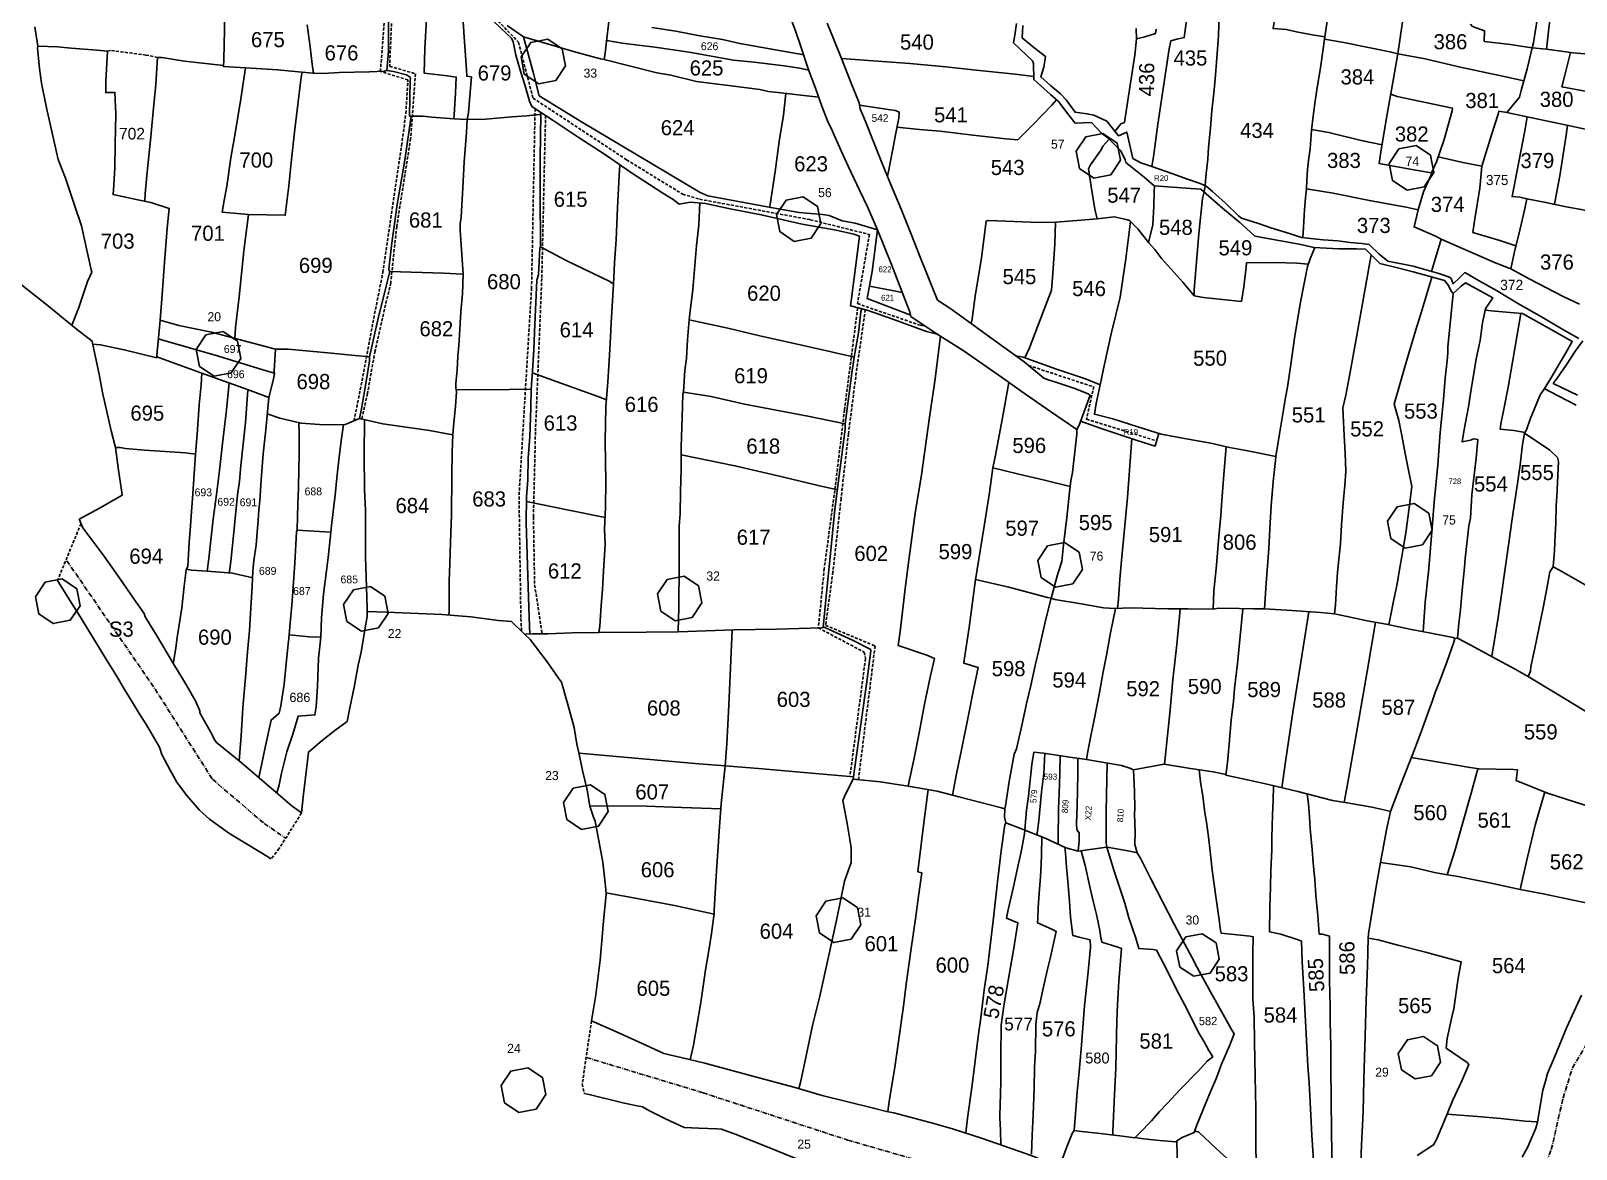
# Model space of a CAD drawing. Header units: millimetres. Extents: x -6521 to 1064, y -7 to 2171.
# Drawn here: x 419.5 to 674.5, y 136.4 to 320.9 of the extents above; entities that cross this region are included whole.
import ezdxf

# ---------------------------------------------------------------- set-up
doc = ezdxf.new("R2010")
doc.units = ezdxf.units.MM
for name, pattern in [('10b013', [61.087, 39.624, -9.906, 1.651, -9.906]), ('ACAD_ISO02W100', [15, 12, -3]), ('DASHED', [0.75, 0.5, -0.25])]:
    doc.linetypes.add(name, pattern=pattern)
for name, color, linetype in [('Image', 7, 'Continuous'), ('Line_River', 5, 'Continuous'), ('Line_Road', 250, 'ACAD_ISO02W100'), ('Sym_Traverse_Stone', 5, 'Continuous'), ('Text_Traverse_Stone_No', 1, 'Continuous')]:
    doc.layers.add(name, color=color, linetype=linetype)
doc.layers.add('Poly_Survey_Bndry', color=250, linetype='Continuous', lineweight=30)
doc.layers.add('Text_Survey_No', color=250, linetype='Continuous', lineweight=0)
doc.layers.add('Poly_Village_Bndry', color=7, linetype='Continuous', true_color=0x000000)
doc.styles.get("Standard").update_dxf_attribs({"font": 'Sakal_Marathi_N_Ship.TTF'})
picture_1 = doc.add_image_def('image1.jpg', size_in_pixel=(14525, 10936))

# ---------------------------------------------------------------- blocks, each defined once
blk = doc.blocks.new('Sym_Traverse_Stone')
at = {"layer": 'Sym_Traverse_Stone'}
blk.add_lwpolyline([(3.22, -0.65), (2.74, 1.82), (0.65, 3.22), (-1.82, 2.74), (-3.22, 0.65), (-2.74, -1.82), (-0.65, -3.22), (1.82, -2.74)], close=True, dxfattribs=at)

msp = doc.modelspace()

# ---------------------------------------------------------------- linework, layer by layer
at = {"layer": 'Line_River', "linetype": '10b013', "ltscale": 0.02}
for points in [[(425.39, 233.46), (439.95, 212.28), (449.41, 197.4), (457.97, 190.07), (461.48, 187.68)], [(511.15, 151.47), (530.39, 145.64), (554.27, 137.84), (575.72, 131.66), (585.35, 128.01), (588.69, 125.73), (604.07, 112.86), (616.57, 102.49), (623.47, 100.41), (631.21, 101.09), (637.4, 102.84), (640, 105.42), (652.28, 113.6), (659.16, 118.81), (662.73, 123.12), (668.15, 130.6), (670.37, 136.26), (672.31, 144.79), (673.85, 149.75), (676.28, 153.84)]]:
    msp.add_lwpolyline(points, dxfattribs=at)
at = {"layer": 'Line_Road', "color": 0, "linetype": 'DASHED'}
for points in [[(459.26, 380.64), (460.49, 377.79), (469.47, 368.51), (470.24, 367.88), (477.75, 351.43), (482.87, 340.9), (487.92, 333.12), (493.96, 325.24), (499.92, 319.04), (502.32, 309.81), (517.77, 299.62), (527.02, 293.95), (529.82, 293.12), (548.08, 289.73), (557.84, 287.3), (555.87, 275.89), (566.2, 272.31), (567.11, 272.14)], [(472.78, 256.53), (474.11, 263.16), (475.88, 272.71), (477.54, 281.02), (478.86, 289.97), (480.64, 302), (481.33, 307.26), (481.69, 312.8), (477.13, 314.21), (478.13, 326.7), (479.55, 344.28)], [(480.82, 342.13), (480.25, 338.95), (479.07, 324.38), (478.66, 315.05), (482.92, 313.82), (482.13, 303.12), (479.82, 288.6), (478.84, 279.33), (476.25, 268.08), (475, 261.04), (474.03, 256.83)], [(502.66, 308.09), (502.08, 278.49), (500.01, 244.06), (500.32, 223.92), (500.44, 221.78)], [(504.39, 306.94), (503.77, 280.05), (502.72, 254.69), (502.39, 240.67), (502.59, 229.47), (503.82, 221.4)], [(555.9, 275.2), (553.73, 258.38), (552.22, 245.79), (550.39, 232.19), (549.41, 222.37), (556.95, 218.38), (557.19, 217.3), (554.63, 197.85)], [(557.17, 274.89), (555.77, 265.27), (554.38, 254.41), (553.15, 243.71), (551.82, 231.61), (550.6, 222.79), (558.78, 219.39), (556.02, 197.31)], [(584.1, 265.68), (594.13, 262.37), (594.85, 262.22), (593.68, 256.81), (605.24, 253.23)]]:
    msp.add_lwpolyline(points, dxfattribs=at)
at = {"layer": 'Poly_Survey_Bndry'}
for points in [[(630.82, 357.6), (629.34, 349.23), (628.76, 345.73), (627.89, 341.08), (627.28, 337.17), (626.49, 332.84), (626.05, 330.42), (625.58, 327.93), (625.15, 325.43), (624.75, 322.98), (624.47, 321.28), (626.65, 321.13), (628.32, 320.72), (630.93, 320.26), (633.02, 319.92), (633.38, 322.49), (633.76, 324.31), (634.18, 326.51), (634.63, 328.93), (635.14, 331.31), (635.44, 333), (637.81, 333.03), (638.08, 333.09)], [(451.22, 330.61), (451.34, 329.36), (451.36, 324.87), (451.41, 321.09), (451.31, 316.18), (451.22, 315), (455.79, 314.77), (460.22, 314.48), (462.49, 314.24), (465.97, 313.91), (467.7, 313.84), (470.33, 314.02), (475.32, 314.15), (477.8, 314.23), (478.21, 314.34), (478.45, 317.56), (478.45, 321.22), (478.58, 325.27), (478.9, 329.79), (479.26, 334.11), (479.26, 334.69)], [(485.16, 335.78), (484.88, 333.02), (484.79, 327.03), (484.74, 322.86), (484.47, 318.01), (484.36, 313.89), (488.22, 313.49), (489.66, 313.26), (489.55, 310.61), (489.31, 307.02), (489.26, 306.38), (491.47, 306.27)], [(611.79, 335.49), (611.7, 333.85), (611.31, 331.03), (611.02, 328.9), (610.13, 322.21), (609.81, 319.78), (608.56, 319.54), (607.57, 319.24), (607.29, 317.93), (606.37, 311.69), (605.45, 305.51), (604.72, 300.09), (604.43, 298.53)], [(616.03, 334.99), (615.77, 328.37), (615.58, 323.69), (615.46, 320.09), (615.18, 316.44), (614.89, 312.94), (614.7, 310.59), (614.35, 307.76), (614.11, 304.89), (613.82, 301.63), (613.69, 299.71), (613.37, 296.88), (613.25, 295.35)], [(632.96, 319.53), (636.12, 318.96), (643.75, 317.44), (645.02, 317.11), (645.81, 322.39), (646.17, 324.5), (646.71, 327.95), (647.13, 330.15), (647.34, 331.27)], [(490.55, 328.1), (490.57, 325.84), (490.94, 319.86), (491.32, 314.5), (491.39, 313.42), (492.15, 313.29), (491.91, 310.14), (491.7, 307.39), (491.47, 306.27)], [(668.89, 327.07), (668.23, 323.79), (667.59, 320.03), (667.41, 318.93), (667.22, 318.11), (669.58, 317.88), (669.9, 320.85), (670.23, 323.53), (670.53, 325.72), (670.78, 327.78)], [(544.5, 323.96), (545.67, 320.76), (546.59, 318.18), (547.75, 314.65), (548.95, 311.45), (550.01, 308.46), (551.04, 305.78), (551.56, 304.73), (552.03, 303.71), (553.16, 301.1), (554.35, 298.58), (556.27, 294.52), (557.51, 291.87), (559.2, 288.05), (561.47, 282.34), (564.09, 275.61), (564.52, 274.51), (564.52, 274.51), (564.7, 273.78), (568.84, 270.95), (573.3, 268.14), (579.78, 263.61), (582.89, 261.45), (587.75, 258.06), (592.07, 255.1), (592.44, 255.8), (593.59, 258.94), (594.07, 260.19), (594.28, 260.77), (593.93, 260.97), (591.58, 261.91), (590.41, 262.33), (588.78, 262.84), (587.51, 263.26), (586.64, 263.6), (583.37, 266.27), (581.38, 267.7), (578.27, 269.98), (574.83, 272.46), (571.26, 275.02), (569.1, 276.47), (568.14, 278.74), (567.24, 280.99), (566.22, 283.56), (564.72, 287.33), (563.07, 291.5), (561.32, 295.68), (559.81, 299.31), (557.19, 305.96), (556.32, 308.02), (556.19, 308.61), (556.13, 309), (554.8, 312.28), (553.24, 316.34), (551.96, 319.47), (550.85, 322.18)], [(669.58, 317.88), (673.96, 317.3), (677.17, 316.99), (682.38, 316.42), (688.43, 315.83), (689.11, 315.7), (689.49, 317.27), (690.04, 319.92), (690.75, 322.31), (691.3, 324.98), (691.36, 325.39)], [(420.1, 321.57), (420.58, 318.38), (423.82, 318.27), (426.08, 318.05), (430.42, 317.69), (432.09, 317.55), (431.85, 312.56), (431.81, 310.71), (433.33, 310.74), (433.47, 307.23), (433.36, 302.14), (433.32, 298.32), (433.14, 295.47), (433.03, 293.87), (437.09, 293.03), (439.27, 292.56), (442.3, 291.61), (441.92, 288.36), (441.49, 282.66), (441.1, 277.37), (440.78, 273.16), (443.88, 272.28), (449.27, 271.17), (456.28, 269.32), (459.82, 268.39), (461.91, 268.36), (469.05, 267.69), (472.37, 267.36), (475.35, 267.1), (476.71, 273.19), (477.94, 278.13), (478.69, 281.18), (487.54, 280.91), (490.81, 280.77), (490.32, 287.98), (490.29, 289.07), (490.47, 290.18), (490.72, 294.98), (490.98, 299.28), (491.32, 304.12), (491.47, 306.27), (494.54, 306.3), (498.85, 306.72), (501.3, 306.87), (502.82, 307.05)], [(465.05, 321.9), (465.57, 318.27), (465.85, 315.4), (466.11, 313.91)], [(495.83, 322.44), (498.06, 320.35), (498.78, 319.7), (499.06, 319.11), (499.48, 316.87), (500.28, 314.24), (500.95, 312.01), (501.72, 309.32), (502.12, 308.44), (505.67, 306.08), (509.78, 303.33), (514.26, 300.46), (518.39, 297.56), (523.77, 294.12), (525.45, 293.06), (526.45, 292.32), (528.32, 292.65), (530.77, 292.41), (534.61, 291.58), (539.99, 290.54), (546.75, 289.02), (552.36, 288.02), (555.26, 287.33), (556.22, 287.01), (555.52, 281.84), (554.86, 276.71), (554.71, 275.5), (557.48, 274.81), (561.69, 273.31), (567.26, 271.31), (569.02, 270.84)], [(498.06, 321.76), (500.77, 319.93), (502.35, 314.08), (503.36, 310.19), (510.35, 305.91), (519.57, 300.37), (529.91, 294.23), (531.19, 293.7), (541.56, 291.74), (546.25, 290.95), (550.11, 290.58), (551.17, 290.42), (553.32, 289.57), (555.51, 289.16), (559.2, 288.05), (558.29, 281.19), (557.45, 276.74), (561.94, 275.03), (564.65, 274)], [(514.9, 322.91), (514.41, 318.73), (514.21, 317.22), (514.09, 316.19), (522.76, 313.98), (525.09, 313.6), (529.31, 312.55), (535.47, 311.77), (539.77, 311.22), (541.2, 310.89), (544.2, 310.54), (546.51, 310.28), (549.48, 309.95)], [(521.91, 321.43), (525.89, 320.85), (529.84, 320.09), (533.58, 319.46), (536.44, 318.81), (543.25, 317.6), (546.09, 317.11), (547, 316.94)], [(582.09, 322.14), (581.84, 320.2), (581.63, 318.91), (583.77, 316.9), (584.75, 315.93), (584.91, 315.52), (584.98, 312.85), (587.72, 310.42), (589.04, 309.24), (590.76, 306.98), (591.79, 305.64), (594.49, 305.75), (596.16, 303.99), (597.17, 303.22), (599.33, 301.09), (600.03, 299.6), (600.17, 299.19), (603.19, 296.77), (604.83, 295.3), (610.87, 294.9), (612.52, 294.8), (616.12, 291.65), (618.95, 289.25), (620.08, 288.29), (621.43, 287.02), (625.41, 286.3), (628.78, 285.72), (631.17, 285.14), (635.29, 284.91), (638.2, 284.9), (639.73, 284.87), (641.3, 283.26), (642.07, 282.51), (645.2, 281.73), (647.59, 281.11), (650.15, 280.39), (652.75, 279.71), (653.38, 278.88), (653.86, 277.94), (654.15, 277.54), (655.52, 278.79), (656.19, 279.29), (659.73, 277.38), (660.73, 276.83), (659.59, 275.13), (659.43, 274.82), (659.03, 272.71), (658.63, 269.82), (657.98, 266.76), (657.56, 264.35), (657.17, 261.79), (656.69, 258.87), (656.16, 256), (655.81, 254.13), (655.64, 253.06), (657.02, 253.35), (657.6, 253.57), (658.23, 253.46), (657.98, 250.39), (657.25, 244.35), (657.06, 240.47), (656.74, 239.2), (656.17, 233.8), (656.02, 232.35), (655.88, 230.8), (655.61, 227.97), (655.4, 225.35), (655.12, 223.13), (654.91, 220.67), (657.11, 219.52), (660.73, 217.54), (664.42, 215.53), (666.73, 214.23), (671.31, 211.48), (676.89, 208.09)], [(583.13, 321.78), (583.03, 319.75), (585, 318.16), (586.88, 316.68), (586.61, 314.89), (586.12, 313.31), (587.74, 311.87), (589.37, 310.48), (590.31, 309.49), (591.79, 307.48), (593.73, 307.22), (594.88, 306.96), (596.22, 306.38), (597.02, 306), (598.93, 303.6), (600.32, 304.19), (600.93, 301.54), (601.3, 299.85), (602.64, 299.13), (604.43, 298.53), (607.76, 297.37), (610.35, 296.44), (612.41, 295.7), (613.39, 295.29), (614.45, 294.39), (616.6, 292.44), (618.77, 290.39), (619.23, 289.96), (622.07, 289.1), (624.1, 288.39), (627.33, 287.39), (629.16, 286.82), (630.65, 286.65), (632.71, 286.42), (635.15, 286.24), (637.19, 285.98), (639.13, 285.81), (640.34, 285.65), (641.92, 284.08), (643.41, 282.89), (647.56, 282.08), (650.29, 281.29), (651.79, 280.86), (653.55, 280.23), (653.84, 280.02), (654.16, 279.17), (655.2, 280.14), (656.11, 281.02), (658.45, 279.62), (661.3, 278.06), (664.98, 275.84), (668.76, 273.72), (672.26, 271.64), (674.93, 270.12)], [(657.06, 322.02), (657.39, 321.64), (659.36, 320.88), (659.3, 319.15), (663.62, 318.63), (665.36, 318.35), (667.22, 318.11), (666.38, 314.65), (665.41, 311.03), (665.1, 309.93), (663.04, 307.44), (668.2, 306.35), (672.91, 305.35), (676.71, 304.52)], [(500.77, 319.93), (509.4, 317.38), (513.45, 316.31), (514.09, 316.19)], [(514.48, 319.29), (517.04, 318.87), (522.45, 318.21), (528.07, 317.4), (535.4, 316.09), (538.83, 315.72), (543.79, 315.14), (546.31, 314.72), (547.83, 314.44)], [(601.94, 319.58), (601.62, 316.87), (600.74, 311.21), (600.06, 306.57), (599.92, 305.78), (599.35, 305.56), (598.36, 304.31)], [(605.15, 321.16), (605.04, 320.45), (603.28, 319.93), (601.94, 319.58), (601.87, 321.29)], [(633.02, 319.92), (632.32, 315.18), (631.66, 311.19), (631.35, 308.9), (631.07, 306.82), (630.77, 304.52), (630.55, 301.44), (630.3, 299.51), (630.15, 298.01), (630.04, 296.28), (629.97, 294.84), (629.79, 293.32), (629.64, 291.4), (629.46, 288.43), (629.36, 286.8)], [(420.58, 318.38), (420.55, 318.04), (420.89, 314.67), (421.2, 312.26), (422.04, 308.2), (423.66, 300.87), (423.95, 299.69), (425.16, 296.58), (426.61, 292.28), (427.78, 288.71), (427.78, 288.71), (429.43, 281.47), (429.5, 281.09), (428.8, 279.56), (427.39, 275.26), (426.2, 272.31)], [(451.24, 315.19), (444.79, 315.92), (441.08, 316.48), (440.35, 316.51), (440.05, 312.01), (439.7, 308.19), (439.26, 303.4), (438.61, 297.01), (438.3, 293.99), (438.27, 292.78)], [(553.24, 316.34), (558.48, 315.97), (564.52, 315.51), (570.47, 314.94), (575.44, 314.43), (581.91, 313.76), (584.96, 313.39)], [(645.02, 317.11), (644.16, 312.11), (643.3, 307.16), (642.26, 300.96), (641.94, 298.99), (647.68, 297.96), (650.61, 297.45), (651.44, 299.31), (652.69, 302.96), (654.02, 307.68), (654.09, 308.12), (650.66, 308.86), (644.91, 310.08), (643.87, 310.43)], [(645.02, 317.11), (649.53, 316.3), (655.09, 314.95), (662.62, 313.36), (665.85, 312.66)], [(673.55, 317.35), (672.63, 313.6), (672.1, 311.67), (676.23, 310.91), (678.83, 310.25), (678.92, 310.21), (678.56, 308.05), (678.06, 305.35), (677.86, 304.3)], [(454.9, 314.82), (454.1, 309.69), (453.21, 304.31), (452.46, 299.96), (451.77, 295.28), (451.33, 292.91), (451.02, 291), (455.36, 290.62), (461.44, 290.47), (462, 295.31), (462.41, 299.19), (463.03, 304.7), (464.08, 313.27), (464.23, 314.08)], [(489.26, 306.38), (485.61, 306.66), (484.12, 306.81), (481.96, 306.83), (482.04, 312.65), (482.12, 313.2), (481.45, 313.66), (479.28, 314.18), (478.21, 314.34)], [(544.02, 310.56), (543.65, 306.98), (542.96, 302.62), (542.27, 297.7), (541.44, 292.22), (541.35, 291.78)], [(556.19, 308.61), (560.94, 307.93), (562.16, 307.74), (562.75, 307.46), (562.69, 306.51), (562.14, 303.73), (561.57, 300.84), (561.03, 297.95), (560.81, 296.91)], [(562.39, 304.99), (566.08, 304.61), (569.52, 304.32), (574.91, 303.67), (580.34, 303.1), (582.35, 302.93), (584.87, 305.44), (587.96, 308.62), (588.74, 309.5)], [(482.21, 306.83), (481.18, 299.58), (479.91, 292.24), (478.95, 285.48), (478.56, 282.09), (478.54, 281.45), (478.69, 281.18)], [(502.82, 307.05), (503.62, 307.07), (503.56, 307.48)], [(503.62, 307.07), (503.5, 299.95), (503.5, 294.52), (503.5, 292.36), (503.56, 286.98), (503.53, 285.24), (507.77, 283), (515.02, 279.53), (515.58, 279.1), (515.79, 282.56), (516.02, 286.47), (516.24, 291.71), (516.53, 296.98), (516.64, 298.79)], [(651.72, 300.12), (655.75, 299.2), (658.93, 298.56), (660.5, 303.76), (661.62, 307.15), (661.72, 307.65), (663.04, 307.44)], [(666.41, 306.73), (666, 304.39), (666, 304.39), (665, 299.31), (663.9, 293.56), (665.17, 293.46), (666.35, 293.2)], [(630.78, 304.6), (633.63, 304.1), (639.01, 302.82), (642.45, 302.1)], [(673.07, 305.32), (672.84, 303.67), (672.33, 300.48), (671.77, 296.97), (671.03, 292.9), (670.89, 292.28)], [(597.38, 303.01), (596.38, 301.87), (596.07, 301.28), (594.34, 298.78), (594, 298.12), (594.45, 295.21), (595.04, 291.47), (595.45, 289.85), (597.81, 290.16), (598.25, 290.23), (600.22, 289.78), (600.76, 289.61), (600.94, 289.44)], [(658.93, 298.56), (658.58, 294.93), (657.74, 289.85), (657.43, 287.64), (661.86, 286.28), (664.54, 285.41)], [(629.97, 294.84), (634.37, 294.09), (640.64, 292.83), (646.4, 291.8), (648.41, 291.37), (649.26, 294.32), (650.53, 297.15), (650.61, 297.45)], [(581.98, 267.27), (583.22, 267.04), (588.74, 265.08), (593.51, 263.49), (595.93, 262.47), (596.64, 265.89), (597.76, 270.91), (599.21, 276.97), (600.17, 283.28), (600.94, 289.44), (602.12, 288.25), (603.89, 285.96), (604.61, 288.86), (604.78, 291.95), (604.82, 294.41), (604.88, 295.3)], [(613.07, 294.32), (612.81, 293.22), (612.23, 287.4), (611.45, 278.21), (611.44, 277.16), (609.56, 279.41), (606.12, 283.29), (604.92, 284.81), (603.89, 285.96)], [(529.86, 292.5), (529.66, 288.91), (529.3, 285.46), (529.02, 282.18), (528.67, 278.22), (528.18, 274.22), (528.11, 273.2), (534.47, 271.83), (539.95, 270.54), (544.7, 269.48), (550.8, 268.12), (554.87, 267.17), (555.34, 267.07), (556.06, 271.06), (556.44, 274.53), (556.56, 275.04)], [(648.41, 291.37), (647.73, 288.55), (651.17, 287.07), (652.22, 286.5), (651.09, 282.86), (650.62, 281.2)], [(675.01, 275.81), (672.32, 277.07), (666.85, 279.94), (663.68, 281.64), (664.36, 284.71), (665.01, 287.27), (665.97, 291.33), (666.35, 293.2), (669.48, 292.6), (672.8, 291.86), (675.29, 291.4), (677.9, 290.86), (678.62, 290.69)], [(455.36, 290.62), (454.6, 284.59), (453.83, 277), (453.24, 271.96), (453.12, 270.15)], [(588.57, 289.28), (584.42, 289.35), (580.33, 289.48), (577.38, 289.6), (577.12, 289.5), (576.33, 283.42), (575.3, 277.09), (574.82, 273.35), (574.63, 272.6)], [(595.45, 289.85), (592.76, 289.64), (589.31, 289.37), (588.57, 289.31), (588.45, 285.67), (588.12, 280.9), (587.9, 278.13), (586.03, 273.23), (584.27, 268.61), (583.5, 266.94)], [(652.22, 286.5), (660.98, 282.69), (663.68, 281.64)], [(489.63, 261.67), (498.44, 261.69), (502.04, 261.75), (502.25, 264.74), (502.46, 268.3), (502.62, 272.48), (502.81, 276.06), (502.97, 279.78), (503.24, 280.62), (503.47, 285.01), (503.53, 285.24)], [(595.93, 262.47), (595.28, 259.41), (594.98, 257.63), (598.03, 256.89), (602.16, 255.53), (605.96, 254.36), (610.47, 253.52), (614.16, 252.86), (617.27, 252.13), (620.27, 251.57), (624.91, 250.64), (625.52, 254.4), (626.19, 258.35), (626.51, 260.39), (626.82, 262.12), (627.43, 266.22), (628.07, 270.59), (628.99, 276.1), (630.16, 281.99), (630.59, 283.27), (631.25, 284.88), (631.32, 285.13)], [(640.66, 283.91), (639.31, 276.51), (638.22, 270.37), (637.07, 263.94), (636.44, 260.8), (635.99, 258.68), (636.1, 256.31), (636.17, 254.14), (636.34, 251.19), (636.44, 248.25), (636.28, 245.85), (636.03, 243.03), (635.77, 239.36), (635.56, 236.24), (635.32, 233.67), (635.1, 231.56), (634.92, 229.15), (634.75, 226.19), (634.6, 224.67), (632.29, 224.89), (627.53, 225.23), (623.03, 225.53), (623.29, 229.74), (623.78, 235.47), (623.98, 239.68), (624.15, 242.52), (624.45, 246.55), (624.87, 250), (624.91, 250.64)], [(490.81, 280.77), (490.66, 277.52), (490.41, 274.51), (490.21, 270.75), (490.09, 268.96), (489.91, 267.22), (489.79, 264.89), (489.61, 262.75), (489.57, 262.02), (489.69, 261.32), (489.54, 258.92), (489.19, 255.65), (489.07, 254.21)], [(611.44, 277.16), (612.99, 276.89), (618.72, 276.29), (619.22, 276.25), (619.61, 278.64), (620.02, 281.91), (620.09, 282.61), (624.8, 282.66), (628.4, 282.54), (630.29, 282.37)], [(515.58, 279.1), (515.22, 272.74), (515.11, 270.35), (514.87, 266.42), (514.66, 262.95), (514.34, 258.86), (514.23, 253.2), (514.34, 246.54), (514.3, 242.25), (514.12, 238.67), (514.23, 236.15), (514.02, 232.66), (513.78, 228.74), (513.58, 226.08), (513.36, 222.64), (513.19, 221.62), (508.77, 221.57), (504.78, 221.4), (502.3, 221.4), (500.91, 221.34)], [(557.83, 278.77), (561.85, 278.02), (563.27, 277.72)], [(650.64, 280.26), (649.88, 277.64), (649.04, 274.89), (648.22, 272.29), (647.21, 268.83), (646.11, 265.09), (644.87, 260.85), (644.42, 259.29), (645.19, 256.58), (645.68, 254.1), (646.27, 251.13), (646.87, 248.1), (647.36, 245.69), (646.86, 241.78), (646.43, 238.44), (645.81, 234.75), (645.33, 232.03), (644.93, 229.66), (644.32, 226.78), (643.84, 224.27), (643.55, 222.91)], [(654.15, 277.54), (653.91, 274.78), (653.31, 268.7), (653.27, 267.75), (653.19, 266.48), (652.87, 263.6), (652.59, 260.08), (652.05, 254.63), (651.63, 249.29), (651.03, 243.1), (650.58, 237.52), (650.09, 231.6), (649.58, 226.63), (649.23, 221.73)], [(440.78, 273.16), (440.44, 269.71), (440.22, 267.31), (440.25, 266.96), (435.07, 268.22), (430.96, 269.09), (429.64, 269.22)], [(528.11, 273.2), (527.81, 269.93), (527.63, 266.84), (527.39, 264.89), (527.13, 261.27), (531.7, 260.54), (537.23, 259.3), (547.68, 257.31), (553.85, 256.05), (554.93, 264.42), (555.34, 267.07)], [(659.43, 274.82), (661.04, 274.62), (664.23, 274.36), (665.63, 274.24), (670.26, 271.69), (673.56, 269.81), (673.83, 269.64), (672.76, 267.79), (671.75, 266.03), (670.43, 263.75), (669.17, 261.79), (668.54, 260.83), (667.54, 258.39), (666.89, 256.82), (666.26, 255.04), (665.97, 254.51), (670.15, 251.71), (671.39, 250.47), (671.56, 249.82), (671.29, 244.04), (671.19, 242.57), (671.11, 239.6), (671.02, 237.77), (670.88, 235.16), (670.69, 232.43), (671.74, 231.92), (675.95, 229.48)], [(665.36, 274.26), (665.04, 272.35), (664.01, 266.55), (663.27, 262.12), (662.54, 258.46), (662.05, 256.05), (661.93, 255.19), (664.2, 254.92), (666.04, 254.63)], [(569.55, 270.5), (568.62, 263.08), (567.75, 257.12), (566.41, 247.64), (565.41, 241.3), (564.37, 233.53), (563.8, 229.32), (562.91, 221.77), (562.58, 219.48), (567.33, 217.87), (568.56, 217.29), (567.84, 214.22), (566.89, 209.49), (566.12, 205.33), (565.2, 200.89), (564.22, 196.33), (564.21, 196.24), (561.38, 196.68), (559.62, 196.99), (557.41, 197.18), (555.13, 197.4), (555.68, 201.35), (556.46, 206.88), (557.33, 213.07), (558.07, 218.58), (558.08, 218.79), (555.02, 220.37), (551.21, 222.1), (550.22, 222.55)], [(440.24, 267.13), (447.52, 264.46), (455.2, 261.7), (458.7, 260.4), (459.42, 263.2), (459.65, 264.32), (459.62, 264.74), (459.82, 268.39)], [(440.48, 270.07), (450.4, 267.2), (457.72, 264.96), (459.65, 264.41)], [(675.55, 269.76), (674.38, 268.09), (672.84, 265.75), (671.33, 263.6), (670.7, 262.72), (674.69, 260.77)], [(458.46, 257.67), (460.53, 256.96), (464.04, 256.14), (467.09, 255.94), (469.44, 255.9), (471.31, 255.92), (473.68, 256.91), (473.99, 258.53), (474.82, 263.36), (475.31, 266.44), (475.35, 267.1)], [(447.64, 264.42), (447.56, 262.49), (447.24, 259.2), (446.88, 254.26), (446.64, 251.04), (444.96, 251.26), (438.21, 251.71), (435.09, 252), (434.18, 252.13), (433.41, 252.14)], [(452.17, 262.79), (451.74, 258.35), (451.1, 252.78), (450.6, 248.34), (450.06, 244.41), (449.56, 240.31), (449.22, 237.33), (448.82, 233.82), (448.55, 231.71), (445.97, 231.91), (445.15, 232.07)], [(580.87, 262.85), (579.82, 257.01), (578.61, 250.61), (578.21, 248.8), (582.49, 247.73), (586.75, 246.73), (590.99, 245.69)], [(455.28, 261.67), (454.85, 256.19), (454.48, 252.7), (454.11, 249.16), (453.86, 246.56), (453.55, 244.33), (453.09, 239.87), (452.9, 237.59), (452.43, 233.33), (452.24, 231.71), (452.22, 231.42)], [(458.7, 260.4), (458.23, 255.06), (457.8, 251.12), (457.48, 246.8), (457.25, 243.36), (457.09, 241.88), (456.97, 240.09), (456.8, 238.17), (456.62, 236.04), (456.27, 233.48), (456.11, 231.7), (456, 229.27), (455.74, 225.64), (455.51, 221.93), (455.2, 218.4), (454.95, 214.82), (454.45, 209.15), (454.18, 204.54), (453.83, 200.43)], [(502.04, 261.75), (501.96, 258.7), (501.78, 253.88), (501.54, 250.43), (501.44, 246.78), (501.27, 243.98), (501.18, 239.71)], [(527.13, 261.27), (527.05, 260.94), (526.95, 257.08), (526.76, 252.26), (526.76, 248.64), (526.65, 244.8), (526.6, 241.27), (526.43, 239.17), (526.43, 236.55), (526.42, 232.95), (526.39, 225.64), (526.26, 221.92), (526.25, 221.72), (532.36, 221.92), (535.51, 222.07), (542.51, 222.17), (549.95, 222.38), (550.21, 222.41), (550.75, 228.14), (551.38, 234.08), (552.14, 241.9), (552.87, 247.52), (553.27, 250.94), (553.85, 255.14), (553.85, 256.05)], [(669.21, 261.86), (671.52, 260.67), (674.49, 259.15)], [(463.67, 256.23), (463.73, 254.64), (463.73, 250.8), (463.68, 248.73), (463.6, 245.43), (463.5, 242.8), (463.41, 238.58), (463.27, 238.2), (463.03, 233.03), (462.73, 229.1), (462.5, 226.11), (462.21, 222.54), (462.1, 221.21), (465.44, 220.92), (467.3, 220.82), (467.44, 224.01), (467.72, 227.92), (468.24, 231.77), (468.5, 234), (468.83, 237.07), (469.08, 239.28), (469.66, 244.27), (469.97, 247.14), (470.34, 250.59), (470.72, 253.61), (471.05, 255.92)], [(473.68, 256.91), (477.52, 256.03), (485.26, 254.94), (489.07, 254.21), (488.96, 251.43), (488.9, 247.4), (488.86, 241.03), (488.72, 236.46), (488.61, 232.94), (488.5, 230.16), (488.46, 225.17), (488.41, 224.49)], [(474.49, 256.72), (474.43, 250.93), (474.53, 245.21), (474.66, 241.76), (474.68, 237.27), (474.68, 234.05), (474.83, 229.13), (474.88, 227.33), (474.95, 225.7), (474.95, 225.1)], [(616.7, 252.27), (616.34, 247.68), (616.01, 243.37), (615.81, 240.93), (615.49, 237.43), (615.13, 232.72), (614.69, 228.41), (614.59, 225.46), (610.47, 225.51), (607.1, 225.53), (600.89, 225.7), (598.34, 225.56), (596.49, 225.69), (592.76, 226.33), (588.42, 227.03), (587.81, 227.25), (588.89, 231.12), (589.61, 233.32), (589.89, 236.1), (590.4, 240.6), (590.88, 244.76), (591.1, 246.62), (591.33, 248.04), (591.95, 253.41), (592.05, 254.35), (592.07, 255.1)], [(592.68, 256.46), (596.06, 255.27), (602, 253.31), (604.97, 252.36), (605.35, 253.57), (605.62, 254.46)], [(601.12, 253.6), (600.45, 243.9), (599.44, 233.5), (599.18, 230.4), (598.93, 227.11), (598.77, 225.59)], [(665.97, 254.51), (665.64, 252.61), (665.22, 249.27), (664.77, 246.19), (664.33, 243.26), (663.91, 240.34), (663.36, 236.4), (662.83, 232.58), (662.1, 227.49), (661.62, 224.1), (660.68, 218.36), (660.57, 217.63)], [(446.64, 251.04), (446.42, 247.81), (446.12, 243.7), (445.96, 241.58), (445.79, 239.19), (445.58, 236.45), (445.34, 232.54), (445.09, 231.91), (444.76, 229.24), (444.34, 225.67), (443.91, 222.87), (443.6, 220.8), (443.37, 219.07), (443.03, 217.02), (442.93, 216.5)], [(526.76, 250.92), (535.65, 249.13), (543.23, 247.36), (549.36, 245.86), (552.57, 245.18)], [(578.21, 248.8), (577.67, 244.69), (576.85, 239.49), (576.12, 235.09), (575.42, 230.63), (575.37, 230.36), (580.86, 229.07), (587.25, 227.41), (587.81, 227.25), (586.89, 223.57), (585.81, 218.67), (585.17, 216.16), (584.46, 212.86), (583.84, 210.11), (582.88, 205.74), (582.13, 202.39), (581.71, 201.54), (580.88, 197.04), (580.3, 193.02), (580.19, 192.49)], [(427.43, 240.31), (428.04, 238.9), (431.49, 234.27), (434.15, 230.54), (436.45, 227.14), (438.15, 224.73), (438.31, 224.18), (440.18, 221.16), (442.97, 216.43), (443.93, 214.87), (444.49, 213.99), (445.95, 211.46), (445.96, 211.43), (446.61, 210.33), (447.32, 208.7), (447.36, 208.35), (449.33, 204.81), (449.69, 204.02), (450.1, 203.44), (453.83, 200.43), (455.63, 198.9), (462.6, 192.97), (464.13, 191.82)], [(463.38, 238.48), (468.96, 238.17)], [(670.69, 232.43), (670.13, 231.62), (669.69, 229.12), (669.02, 225.7), (668.45, 222.76), (667.59, 218.73), (667.02, 215.97), (666.92, 215.25), (666.58, 214.32)], [(448.55, 231.71), (452.74, 231.38), (456.06, 230.64)], [(575.37, 230.36), (574.29, 222.42), (573.45, 217.05), (573.41, 216.55), (575.77, 215.82), (575.03, 212.16), (574.15, 207.7), (573.07, 202.54), (572.22, 198.29), (571.53, 194.78)], [(598.45, 225.57), (597.64, 221.53), (596.94, 217.89), (596.44, 215.12), (595.82, 211.7), (594.94, 207.22), (594.36, 204.53), (593.89, 201.97), (593.64, 200.66), (590.94, 201.06), (586.57, 201.67), (584.96, 201.85), (584.65, 199.85), (584.44, 197.73), (584.07, 194.6), (583.77, 192.29), (583.46, 189.1), (583.46, 188.98), (586.83, 187.68), (590.25, 186.08), (592.29, 185.5), (596.58, 186.1), (597.07, 186.18), (600.81, 185.52), (602.03, 185.24), (601.64, 186.62), (601.69, 188.58), (601.64, 190.21), (601.6, 191.65), (601.66, 192.6), (601.58, 195.38), (601.43, 198.96), (606.44, 199.89), (606.52, 199.9), (607.12, 205.67), (607.46, 208.87), (607.93, 213.77), (608.56, 219.64), (608.99, 224.24), (609.11, 225.52)], [(614.59, 225.46), (615.47, 225.61), (618.88, 225.55), (621.24, 225.5), (623.03, 225.53)], [(619.45, 225.54), (619, 221.03), (618.58, 216.47), (618.11, 212.35), (617.9, 210.23), (617.55, 207.19), (617.24, 203.82), (616.91, 200.18), (616.67, 198.06), (620.25, 197.28), (623.69, 196.51)], [(630.35, 225.03), (629.28, 218.08), (627.71, 208.45), (626.52, 200.26), (625.9, 195.98)], [(634.6, 224.67), (636.7, 224.27), (640.01, 223.56), (643.13, 223), (647.31, 222.1), (649.36, 221.71), (654.17, 220.76), (654.46, 220.61)], [(535.2, 222.05), (534.95, 217.05), (534.63, 209.64), (534.3, 203.21), (534.01, 199.58), (540.2, 199.13), (545.73, 198.62), (550.83, 198.19), (554.63, 197.85), (555.18, 197.78)], [(641.37, 223.32), (639.98, 215.19), (638.43, 206.33), (636.77, 196.84), (636.19, 193.56)], [(462.1, 221.21), (461.67, 217.59), (461.27, 213.09), (460.73, 209.52), (460.41, 208.32), (459.09, 207.16), (458.18, 202.92), (457.5, 199.71), (457.1, 197.66)], [(467.3, 220.82), (466.91, 217.39), (466.76, 212.68), (466.55, 209.33), (466.34, 208.01), (463.58, 207.82), (462.69, 204.85), (461.72, 201.94), (460.82, 198.37), (460.43, 196.45), (460.03, 195.16)], [(623.69, 196.51), (628.54, 195.35), (634.28, 193.89), (636.67, 193.47), (640.78, 192.8), (642.71, 192.34), (643.85, 192.06), (645.47, 196.39), (647, 200.32), (647.79, 202.31), (648.9, 205.2), (649.87, 207.97), (650.75, 210.39), (651.23, 211.69), (651.98, 213.64), (653.19, 216.88), (654.29, 220.01), (654.46, 220.61), (654.91, 220.67)], [(509.92, 201.67), (519.81, 200.84), (529.71, 199.92), (534.01, 199.58), (533.4, 193.34), (533.1, 189.59), (532.57, 181.39), (532.21, 175.77), (532.23, 175.15), (525.65, 176.57), (519.77, 177.67), (516.8, 178.18), (514.36, 178.65)], [(586.81, 201.63), (586.6, 198.32), (586.22, 195.27), (585.78, 190.6), (585.56, 188.83), (585.49, 188.2)], [(589.3, 201.29), (589.26, 198.41), (589.16, 195), (589.07, 192.55), (589.04, 191.49), (589.01, 188.4), (589.01, 187.13), (588.99, 186.67)], [(597.05, 200.06), (596.89, 192.09), (596.93, 186.84), (597.04, 186.17), (598.21, 182.23), (599.97, 176.96), (600.66, 174.52), (601.8, 171.17), (602.3, 169.44), (604.65, 169.28), (605.23, 169.18), (606.34, 167.11), (607.48, 164.84), (608.62, 162.48), (609.84, 160.2), (610.97, 157.94), (612.17, 155.6), (613.08, 154.04), (613.86, 152.61), (614.5, 151.58), (613.58, 150.84), (612.17, 149.28), (609.06, 146.14), (607.04, 143.94), (605.69, 142.55), (604.39, 141.02), (602.42, 138.97), (601.66, 138.22), (599.16, 138.53), (597.75, 138.73), (595.46, 138.96), (592.85, 139.26), (591.65, 139.42), (591.92, 142.88), (592.15, 145.8), (592.44, 149.11), (592.79, 152.82), (593.33, 159.99), (593.96, 165.61), (594.34, 169.68), (594.25, 170.88), (592.44, 171.35), (591.42, 171.6), (591.04, 174.62), (590.87, 177.29), (590.58, 180.52), (590.39, 182.88), (590.2, 185.2), (590.07, 186.17)], [(592.26, 200.86), (592.25, 198.29), (592.2, 195.6), (592.11, 192.92), (592.02, 190.16), (592.08, 189.05), (592.45, 188.56), (592.45, 187.24), (592.29, 185.5)], [(593.64, 200.66), (599.46, 199.64), (600.79, 199.24), (601.43, 198.96)], [(606.48, 199.9), (610.82, 199.16), (614.59, 198.64), (616.69, 198.19)], [(612.26, 198.96), (612.5, 196.97), (612.86, 194.6), (613.19, 191.83), (613.46, 190.33), (613.79, 187.9), (614.1, 185.48), (614.42, 182.41), (615.08, 177.68), (615.57, 174.21), (615.8, 172.41), (615.88, 171.99), (620.68, 171.47), (621.15, 171.4), (621.1, 168.62), (621.1, 163.82), (621.14, 161.08), (621.31, 158.15), (621.37, 154.02), (621.51, 148.34), (621.59, 143.07), (621.62, 137.24), (621.68, 133.74), (621.54, 133.02)], [(643.85, 192.06), (643.18, 189.06), (642.17, 183.63), (647.17, 182.91), (651.1, 182.01), (653.21, 181.6), (654.47, 185.56), (655.75, 190.26), (657.17, 195.12), (658.27, 199.12)], [(647.25, 200.97), (649.9, 200.53), (656.97, 199.31), (658.44, 199.1), (664.12, 199.02), (664.79, 198.94), (664.57, 197.18), (669.77, 195.12), (678.81, 192.2), (684.68, 190.17), (692.38, 187.67), (694.34, 186.97), (695.54, 189.2), (695.55, 192.23), (695.53, 195.81), (695.5, 196.45)], [(555.13, 197.4), (553.89, 194.92), (553.46, 193.87), (554.19, 190.09), (554.62, 187.44), (554.85, 186.07), (554.82, 183.63), (553.75, 180.57), (552.54, 174.65), (551.2, 168.57), (549.61, 161.38), (548.46, 156.77), (547.38, 151.74), (546.44, 147.37), (546.21, 146.34)], [(567.51, 195.69), (566.8, 190.17), (565.89, 182.59), (565.83, 182.09), (566.47, 181.97), (565.96, 178.08), (565.46, 174.34), (564.73, 169.46), (563.93, 163.56), (563.45, 159.93), (562.62, 154.13), (561.97, 149.51), (561.16, 144.57), (560.86, 142.53)], [(564.21, 196.24), (569.01, 195.44), (572.61, 194.49), (579.61, 192.66), (580.19, 192.49), (580.12, 191.15), (580.36, 190.18), (582.92, 189.18), (583.46, 188.98), (583.44, 188.38), (582.86, 185.41), (582.34, 183.01), (581.71, 180.13), (580.76, 175.85), (580.45, 174.47), (582.31, 173.71), (581.64, 169.16), (580.73, 164.16), (580.04, 159.99), (579.56, 156.8), (579.55, 151.77), (579.55, 147.94), (579.48, 145.06), (579.43, 144.04), (579.37, 141.52), (579.49, 139.47), (579.5, 137.08)], [(624.54, 196.31), (624.49, 193.91), (624.35, 191.5), (624.24, 187.77), (624.25, 185.75), (624.11, 182.29), (624.05, 179.62), (623.94, 176.22), (623.87, 172.2), (625.72, 171.8), (628.61, 170.87), (629.12, 170.68), (629.26, 167.27), (629.55, 162.69), (629.93, 155.39), (630.21, 150.05), (630.4, 147.28), (630.62, 143), (630.84, 138.67), (631.09, 135.27), (631.11, 134.2), (631.05, 133.46)], [(630.1, 194.95), (630.29, 193.31), (630.46, 191.21), (630.58, 189.19), (630.88, 185.79), (631.08, 183.57), (631.36, 180.79), (631.49, 178.28), (631.83, 174.89), (632.08, 171.83), (632.61, 171.81), (633.74, 171.51), (633.74, 171.51), (633.75, 164.2), (633.88, 160.02), (633.85, 157.34), (633.97, 153.27), (633.97, 149.9), (634.04, 144.53), (634.11, 139.32), (634.16, 135.79), (634.17, 134)], [(669.33, 195.3), (667.73, 189.81), (666.46, 184.55), (665.44, 180.17), (665.24, 179.21), (660.15, 180.28), (654.67, 181.39), (653.21, 181.6)], [(511.71, 193.02), (521.07, 192.95), (526.88, 192.73), (533.33, 192.48)], [(665.24, 179.21), (669.01, 178.46), (675.28, 177.18), (677.3, 176.76), (678.53, 181.87), (679.91, 187.25), (680.71, 190.31), (681.09, 191.41)], [(580.36, 190.18), (580.16, 189.84), (579.56, 185.56), (579, 180.45), (578.33, 174.52), (577.4, 166.63), (576.79, 162.66), (576.25, 158.04), (575.79, 154.91), (574.82, 146.9), (574.03, 141.46), (573.77, 139.01)], [(586.32, 187.88), (586.25, 184.96), (586.2, 183.35), (586.05, 181.26), (585.93, 179.26), (585.71, 176.25), (585.62, 174.36), (585.6, 173.68), (587.92, 172.65), (588.67, 172.29), (588.24, 170.28), (587.67, 167.82), (587.25, 166.03), (586.74, 163.82), (586.36, 162.15), (586.03, 160.56), (585.52, 158.88), (585.3, 156.92), (585.27, 152.49), (585.09, 149.84), (585.03, 146.42), (584.86, 141.99), (584.72, 138.71), (584.61, 135.53)], [(592.81, 185.57), (593.45, 183.18), (594.29, 179.42), (594.75, 177.26), (595.32, 175.06), (595.89, 172.44), (596.05, 171.21), (596.08, 171.08), (596.2, 170.52), (598.65, 169.72), (599.45, 169.45), (599.28, 167.44), (599, 164), (598.77, 160.19), (598.68, 157.46), (598.62, 154.98), (598.49, 149.79), (598.22, 144.2), (598.02, 139.24), (598, 138.69)], [(602.03, 185.24), (602.62, 184.26), (604.3, 180.93), (606.22, 177.2), (608.13, 173.46), (610.34, 169.32), (611.03, 168.01), (611.92, 166.31), (614.15, 162.33), (616.48, 158.05), (617.59, 156.08), (618.06, 155.35), (617.26, 153.38), (615.94, 150.35), (615.13, 148.09), (613.93, 145.28), (611.82, 140.2), (611.41, 139.09), (609.44, 138.25), (608.59, 137.72), (608.42, 137.53), (605.71, 137.79), (603.06, 138.06), (601.72, 138.28)], [(642.17, 183.63), (641.48, 179.68), (640.53, 173.91), (640.18, 171.95), (640.13, 171.14), (641.82, 170.9), (645.26, 169.97), (649.63, 168.83), (654.47, 167.52), (655.48, 167.26), (655.02, 164.55), (654.29, 159.49), (653.9, 157.9), (653.72, 157.15), (653.2, 154.6), (653.03, 153.01), (656.49, 150.63), (656.76, 150.3), (655.62, 147.62), (654.06, 144.29), (652.75, 141.09), (651.41, 137.95), (650.95, 137.04), (648.22, 135.27)], [(532.23, 175.15), (532.1, 174.4), (531.78, 171.91), (531.33, 169.13), (530.81, 165.92), (530.03, 160.52), (528.83, 153.51), (528.25, 151.11)], [(638.94, 134.14), (639.07, 137.08), (639.32, 142.51), (639.44, 147.91), (639.67, 155.05), (639.84, 160.95), (640.04, 166.61), (640.13, 171.14)], [(665.58, 135), (666.51, 136.71), (667.82, 139.81), (668.1, 140.79), (668.51, 143.47), (668.99, 146.1), (669.43, 147.55), (669.72, 148.83), (670.91, 151.55), (672.96, 156.5), (675.35, 161.78)], [(511.98, 157.53), (516.73, 155.43), (520.94, 153.52), (523.89, 152.14), (527.92, 151.19), (530.65, 150.53), (537.76, 148.61), (545.36, 146.58), (550.05, 145.2), (558.5, 143.09), (560.64, 142.57), (561.88, 142.35), (568.47, 140.58), (571.56, 139.72), (576.51, 138.12), (581.08, 136.53), (583.74, 135.57), (585.24, 135.03), (587.7, 133.86)], [(653.17, 142.12), (658.18, 141.71), (662.06, 141.39), (666.04, 140.96), (668.11, 140.85)], [(591.65, 139.42), (591.29, 138.93), (590.41, 136.7), (589.48, 134.21), (588.96, 133.21)], [(608.59, 137.72), (608.65, 135.38), (608.39, 129.67), (608.26, 125.72), (608.11, 120.99), (607.97, 120.27)], [(611.51, 139.36), (612.22, 139.16), (615.07, 136.43), (618.1, 133.69), (618.69, 133.05), (618.28, 129.88), (617.74, 126.33), (617.3, 122.83), (616.72, 118.21), (615.91, 113.11), (615.73, 111.36)]]:
    msp.add_lwpolyline(points, dxfattribs=at)
at = {"layer": 'Poly_Survey_Bndry', "color": 0, "linetype": 'DASHED'}
msp.add_lwpolyline([(432.09, 317.55), (432.75, 317.66), (438.43, 316.91), (440.35, 316.51)], dxfattribs=at)
at = {"layer": 'Poly_Survey_Bndry', "color": 0}
for points in [[(613.25, 295.35), (613.07, 294.32)], [(502.19, 264.44), (513.16, 260.51), (514.43, 259.99)], [(501.26, 243.25), (508.22, 241.81), (514.22, 240.59)], [(501.18, 239.71), (501.55, 227.43), (501.73, 222.68), (501.79, 221.38)], [(513.19, 221.62), (521.01, 221.69), (526.19, 221.73), (526.25, 221.72)]]:
    msp.add_lwpolyline(points, dxfattribs=at)
at = {"layer": 'Poly_Village_Bndry'}
for points in [[(416.84, 279.79), (422.35, 275.47), (426.9, 271.73), (429.57, 269.7), (429.61, 269.38), (430.73, 264.25), (431.27, 261.24), (432.73, 254.91), (433.41, 252.14), (433.93, 248.4), (434.39, 245.12), (434.51, 244.26), (430.9, 242.19), (427.43, 240.31)], [(423.86, 230.21), (425.8, 227), (427.39, 224.56), (429.2, 221.6), (430.83, 218.92), (431.96, 217.07), (433, 215.42), (434.1, 213.62), (434.1, 213.62), (434.88, 212.22), (436.35, 209.9), (437.32, 208.24), (438.42, 206.53), (439.51, 204.67), (440.68, 202.68), (441.08, 201.47), (442.46, 198.87), (443.56, 196.92)], [(464.13, 191.82), (464.43, 194.95), (465.13, 200.41), (465.25, 201.86), (467.52, 203.8), (469.59, 205.44), (471.67, 206.94), (472.11, 209.19), (472.81, 212.58), (473.45, 216.21), (473.98, 218.35), (474.58, 222.05), (474.93, 224.23), (474.95, 225.1), (478.14, 224.98), (482.05, 224.79), (487.35, 224.58), (492.07, 224.2), (496.61, 223.58), (498.78, 223.41), (500.86, 221.38), (501.86, 220.46), (504.64, 216.77), (506.53, 214.05), (507.01, 213.39), (508.07, 209.75), (509.1, 205.95), (509.57, 203.17), (509.95, 201.55), (510.5, 198.86), (511.26, 195.67), (511.72, 192.94), (512.31, 191.13), (512.58, 190.47), (513.83, 183.69), (514.26, 179.75), (514.38, 178.42), (513.98, 173.99), (513.41, 167.52), (512.69, 161.82), (511.98, 157.53)], [(443.56, 196.92), (445.13, 194.75), (447.27, 192.26), (448.95, 190.81), (451.91, 188.68), (452.39, 188.33), (457.41, 185.32), (459.13, 184.28)], [(545.7, 134.79), (540.39, 136.97), (535.66, 138.84), (533.45, 139.65), (532.68, 139.68), (529.69, 139.83), (527.27, 139.94), (524.05, 141.41), (521.46, 142.74), (520.41, 143.3), (519.23, 143.56), (517.17, 143.98), (511.82, 145.32), (510.81, 145.54)]]:
    msp.add_lwpolyline(points, dxfattribs=at)
at = {"layer": 'Poly_Village_Bndry', "color": 0, "linetype": 'DASHED'}
for points in [[(427.73, 239.6), (423.86, 230.21)], [(464.13, 191.82), (460.42, 185.96), (459.13, 184.28)], [(511.98, 157.53), (510.46, 147.1), (510.81, 145.54)]]:
    msp.add_lwpolyline(points, dxfattribs=at)

# ---------------------------------------------------------------- block references
at = {"layer": 'Sym_Traverse_Stone'}
for p, xscale, yscale, zscale in [((504.02, 315.85), 1.142865619639545, 1.142865619639545, 1.142865619639545), ((595.62, 300.29), 1.142865619639545, 1.142865619639545, 1.142865619639545), ((647.31, 298.28), 1.142865619639545, 1.142865619639545, 1.142865619639545), ((546.16, 289.84), 1.142865619639545, 1.142865619639545, 1.142865619639545), ((450.42, 267.59), 1.142865619639545, 1.142865619639545, 1.142865619639545), ((647.01, 239.22), 1.142865619639545, 1.142865619639545, 1.142865619639545), ((589.31, 232.76), 1.142865619639545, 1.142865619639545, 1.142865619639545), ((423.88, 226.76), 1.142865619639545, 1.142865619639545, 1.142865619639545), ((526.52, 227.22), 1.142865619639545, 1.142865619639545, 1.142865619639545), ((474.75, 225.51), 1.142865619639545, 1.142865619639545, 1.142865619639545), ((511.05, 192.8), 1.142865619639545, 1.142865619639545, 1.142865619639545), ((552.72, 174.12), 1.142865619639545, 1.142865619639545, 1.142865619639545), ((612.06, 168.39), 1.09173365915825, 1.09173365915825, 1.09173365915825), ((648.6, 151.43), 1.086797141086919, 1.086797141086919, 1.086797141086919), ((500.74, 146.09), 1.142865619639545, 1.142865619639545, 1.142865619639545)]:
    msp.add_blockref('Sym_Traverse_Stone', p, dxfattribs=dict(at, xscale=xscale, yscale=yscale, zscale=zscale))

# ---------------------------------------------------------------- texts
at = {"layer": 'Text_Survey_No', "attachment_point": 1}
for s, insert, char_height in [('\\fSakal Marathi;675', (455.78, 320.7), 2.5), ('\\fSakal Marathi;626', (530.02, 319.01), 1.2952), ('\\fSakal Marathi;540', (562.89, 320.3), 2.5), ('\\fSakal Marathi;386', (650.94, 320.36), 2.5), ('\\fSakal Marathi;676', (467.93, 318.52), 2.5), ('\\fSakal Marathi;435', (608.03, 317.67), 2.5), ('\\fSakal Marathi;679', (493.19, 315.2), 2.5), ('\\fSakal Marathi;625', (528.17, 316.03), 2.5), ('\\fSakal Marathi;384', (635.59, 314.55), 2.5), ('\\fSakal Marathi;381', (656.18, 310.66), 2.5), ('\\fSakal Marathi;380', (668.46, 310.85), 2.5), ('\\fSakal Marathi;624', (523.4, 306.17), 2.5), ('\\fSakal Marathi;542', (558.19, 307.14), 1.2518), ('\\fSakal Marathi;541', (568.51, 308.3), 2.5), ('\\fSakal Marathi;702', (434, 304.89), 1.9177), ('\\fSakal Marathi;434', (619.02, 305.72), 2.5), ('\\fSakal Marathi;382', (644.55, 305.13), 2.5), ('\\fSakal Marathi;700', (453.87, 300.83), 2.5), ('\\fSakal Marathi;623', (545.42, 300.21), 2.5), ('\\fSakal Marathi;543', (577.86, 299.61), 2.5), ('\\fSakal Marathi;383', (633.36, 300.77), 2.5), ('\\fSakal Marathi;379', (665.28, 300.75), 2.5), ('R20', (604.82, 297.08), 0.963), ('\\fSakal Marathi;375', (659.59, 297.11), 1.6593), ('\\fSakal Marathi;615', (505.74, 294.36), 2.5), ('\\fSakal Marathi;547', (597.09, 295.04), 2.5), ('\\fSakal Marathi;374', (650.48, 293.52), 2.5), ('\\fSakal Marathi;681', (481.84, 290.93), 2.5), ('\\fSakal Marathi;701', (445.89, 288.75), 2.5), ('\\fSakal Marathi;548', (605.63, 289.73), 2.5), ('\\fSakal Marathi;373', (638.29, 290.04), 2.5), ('\\fSakal Marathi;703', (430.99, 287.45), 2.5), ('\\fSakal Marathi;549', (615.45, 286.35), 2.5), ('\\fSakal Marathi;699', (463.68, 283.45), 2.5), ('\\fSakal Marathi;376', (668.51, 284), 2.5), ('\\fSakal Marathi;680', (494.73, 280.76), 2.5), ('\\fSakal Marathi;622', (559.34, 282.03), 0.9629), ('\\fSakal Marathi;545', (579.81, 281.59), 2.5), ('\\fSakal Marathi;620', (537.65, 278.85), 2.5), ('\\fSakal Marathi;546', (591.3, 279.63), 2.5), ('\\fSakal Marathi;372', (661.93, 279.82), 1.7057), ('621', (559.76, 277.34), 0.963), ('\\fSakal Marathi;682', (483.58, 272.99), 2.5), ('\\fSakal Marathi;614', (506.72, 272.82), 2.5), ('\\fSakal Marathi;697', (451.3, 269.04), 1.2952), ('\\fSakal Marathi;550', (611.27, 268.14), 2.5), ('\\fSakal Marathi;619', (535.51, 265.24), 2.5), ('\\fSakal Marathi;696', (451.83, 264.88), 1.2952), ('\\fSakal Marathi;698', (463.29, 264.27), 2.5), ('\\fSakal Marathi;616', (517.46, 260.51), 2.5), ('\\fSakal Marathi;695', (435.88, 259.07), 2.5), ('\\fSakal Marathi;551', (627.54, 258.77), 2.5), ('\\fSakal Marathi;553', (646.06, 259.4), 2.5), ('\\fSakal Marathi;613', (504.08, 257.44), 2.5), ('R19', (599.81, 255.17), 0.963), ('\\fSakal Marathi;552', (637.18, 256.46), 2.5), ('\\fSakal Marathi;618', (537.53, 253.62), 2.5), ('\\fSakal Marathi;596', (581.43, 253.73), 2.5), ('\\fSakal Marathi;554', (657.61, 247.37), 2.5), ('\\fSakal Marathi;555', (665.22, 249.27), 2.5), ('\\fSakal Marathi;693', (446.47, 245.39), 1.2952), ('\\fSakal Marathi;688', (464.62, 245.54), 1.2952), ('\\fSakal Marathi;683', (492.29, 244.9), 2.5), ('728', (653.42, 247.03), 0.932), ('\\fSakal Marathi;692', (450.23, 243.82), 1.2952), ('\\fSakal Marathi;691', (453.91, 243.74), 1.2952), ('\\fSakal Marathi;684', (479.63, 243.81), 2.5), ('\\fSakal Marathi;597', (580.26, 240.07), 2.5), ('\\fSakal Marathi;595', (592.38, 241.01), 2.5), ('\\fSakal Marathi;617', (535.94, 238.58), 2.5), ('\\fSakal Marathi;591', (603.95, 239.03), 2.5), ('806', (616.15, 237.77), 2.5), ('\\fSakal Marathi;694', (435.7, 235.45), 2.5), ('\\fSakal Marathi;602', (555.35, 235.91), 2.5), ('\\fSakal Marathi;599', (569.25, 236.21), 2.5), ('\\fSakal Marathi;689', (457.09, 232.43), 1.2952), ('\\fSakal Marathi;612', (504.78, 233.02), 2.5), ('\\fSakal Marathi;685', (470.55, 231.01), 1.2952), ('\\fSakal Marathi;687', (462.73, 229.1), 1.2952), ('\\fSakal Marathi;690', (447.03, 222.09), 2.5), ('\\fSakal Marathi;598', (578.02, 216.9), 2.5), ('\\fSakal Marathi;594', (588.02, 215.02), 2.5), ('\\fSakal Marathi;686', (462.13, 211.67), 1.5409), ('\\fSakal Marathi;603', (542.54, 211.82), 2.5), ('\\fSakal Marathi;592', (600.22, 213.58), 2.5), ('\\fSakal Marathi;590', (610.39, 213.96), 2.5), ('\\fSakal Marathi;589', (620.19, 213.45), 2.5), ('\\fSakal Marathi;588', (630.92, 211.72), 2.5), ('\\fSakal Marathi;608', (521.12, 210.4), 2.5), ('\\fSakal Marathi;587', (642.34, 210.52), 2.5), ('\\fSakal Marathi;559', (665.84, 206.46), 2.5), ('\\fSakal Marathi;607', (519.21, 196.55), 2.5), ('\\fSakal Marathi;593', (586.6, 198.32), 1), ('\\fSakal Marathi;560', (647.6, 193.13), 2.5), ('\\fSakal Marathi;561', (658.2, 191.89), 2.5), ('\\fSakal Marathi;606', (520.1, 183.71), 2.5), ('\\fSakal Marathi;562', (670.12, 185.02), 2.5), ('\\fSakal Marathi;604', (539.72, 173.57), 2.5), ('\\fSakal Marathi;601', (557.03, 171.51), 2.5), ('\\fSakal Marathi;600', (568.75, 167.97), 2.5), ('\\fSakal Marathi;583', (614.81, 166.54), 2.5), ('\\fSakal Marathi;564', (660.57, 167.89), 2.5), ('\\fSakal Marathi;605', (519.4, 164.15), 2.5), ('\\fSakal Marathi;565', (645.08, 161.29), 2.5), ('\\fSakal Marathi;582', (612.2, 158.17), 1.3651), ('\\fSakal Marathi;584', (622.89, 159.73), 2.5), ('\\fSakal Marathi;577', (580.08, 158.06), 2.126), ('\\fSakal Marathi;576', (586.3, 157.45), 2.5), ('\\fSakal Marathi;581', (602.39, 155.43), 2.5), ('\\fSakal Marathi;580', (593.46, 152.28), 1.7958)]:
    msp.add_mtext(s, dxfattribs=dict(at, insert=insert, char_height=char_height))
for s, insert, char_height, rotation in [('\\fSakal Marathi;436', (602.32, 310.09), 2.5, 89.6984), ('\\fSakal Marathi;579', (584.38, 193.5), 1, 85.8818), ('\\fSakal Marathi;586', (635.45, 165.07), 2.5, 90.7746), ('\\fSakal Marathi;585', (630.45, 162.23), 2.5, 93.1049), ('\\fSakal Marathi;578', (576.6, 158.17), 2.5, 78.9753)]:
    msp.add_mtext(s, dxfattribs=dict(at, insert=insert, char_height=char_height, rotation=rotation))
at = {"layer": 'Text_Survey_No', "insert": (432.34, 223.42), "char_height": 2.5, "width": 1.7179, "attachment_point": 1}
msp.add_mtext('S3', dxfattribs=at)
at = {"layer": 'Text_Survey_No', "char_height": 1, "attachment_point": 1, "rotation": 85.8818}
for s, insert, width in [('809', (589.57, 191.83), 0.351), ('X22', (593.39, 190.66), 0.6633), ('810', (598.68, 190.34), 0.6633)]:
    msp.add_mtext(s, dxfattribs=dict(at, insert=insert, width=width))
at = {"layer": 'Text_Traverse_Stone_No', "linetype": 'DASHED', "char_height": 1.5, "attachment_point": 1}
for s, insert in [('\\fSakal Marathi;33', (510.67, 314.67)), ('\\fSakal Marathi;57', (587.81, 302.95)), ('74', (646.32, 300.12)), ('\\fSakal Marathi;56', (549.38, 294.96)), ('\\fSakal Marathi;20', (448.6, 274.47)), ('75', (652.38, 240.93)), ('76', (594.21, 234.97)), ('\\fSakal Marathi;32', (530.93, 231.68)), ('\\fSakal Marathi;22', (478.36, 222.18)), ('\\fSakal Marathi;23', (504.33, 198.75)), ('\\fSakal Marathi;31', (555.85, 176.2)), ('\\fSakal Marathi;30', (610.02, 174.91)), ('\\fSakal Marathi;24', (498.06, 153.72)), ('\\fSakal Marathi;29', (641.31, 149.8)), ('\\fSakal Marathi;25', (545.95, 137.92))]:
    msp.add_mtext(s, dxfattribs=dict(at, insert=insert))

# ---------------------------------------------------------------- pictures from other files: only their frames are drawn
at = {"layer": 'Image'}
image = msp.add_image(picture_1, insert=(0, 0), size_in_units=(922.34, 694.44), dxfattribs=at)
image.dxf.flags = 7

doc.saveas('drawing.dxf')
